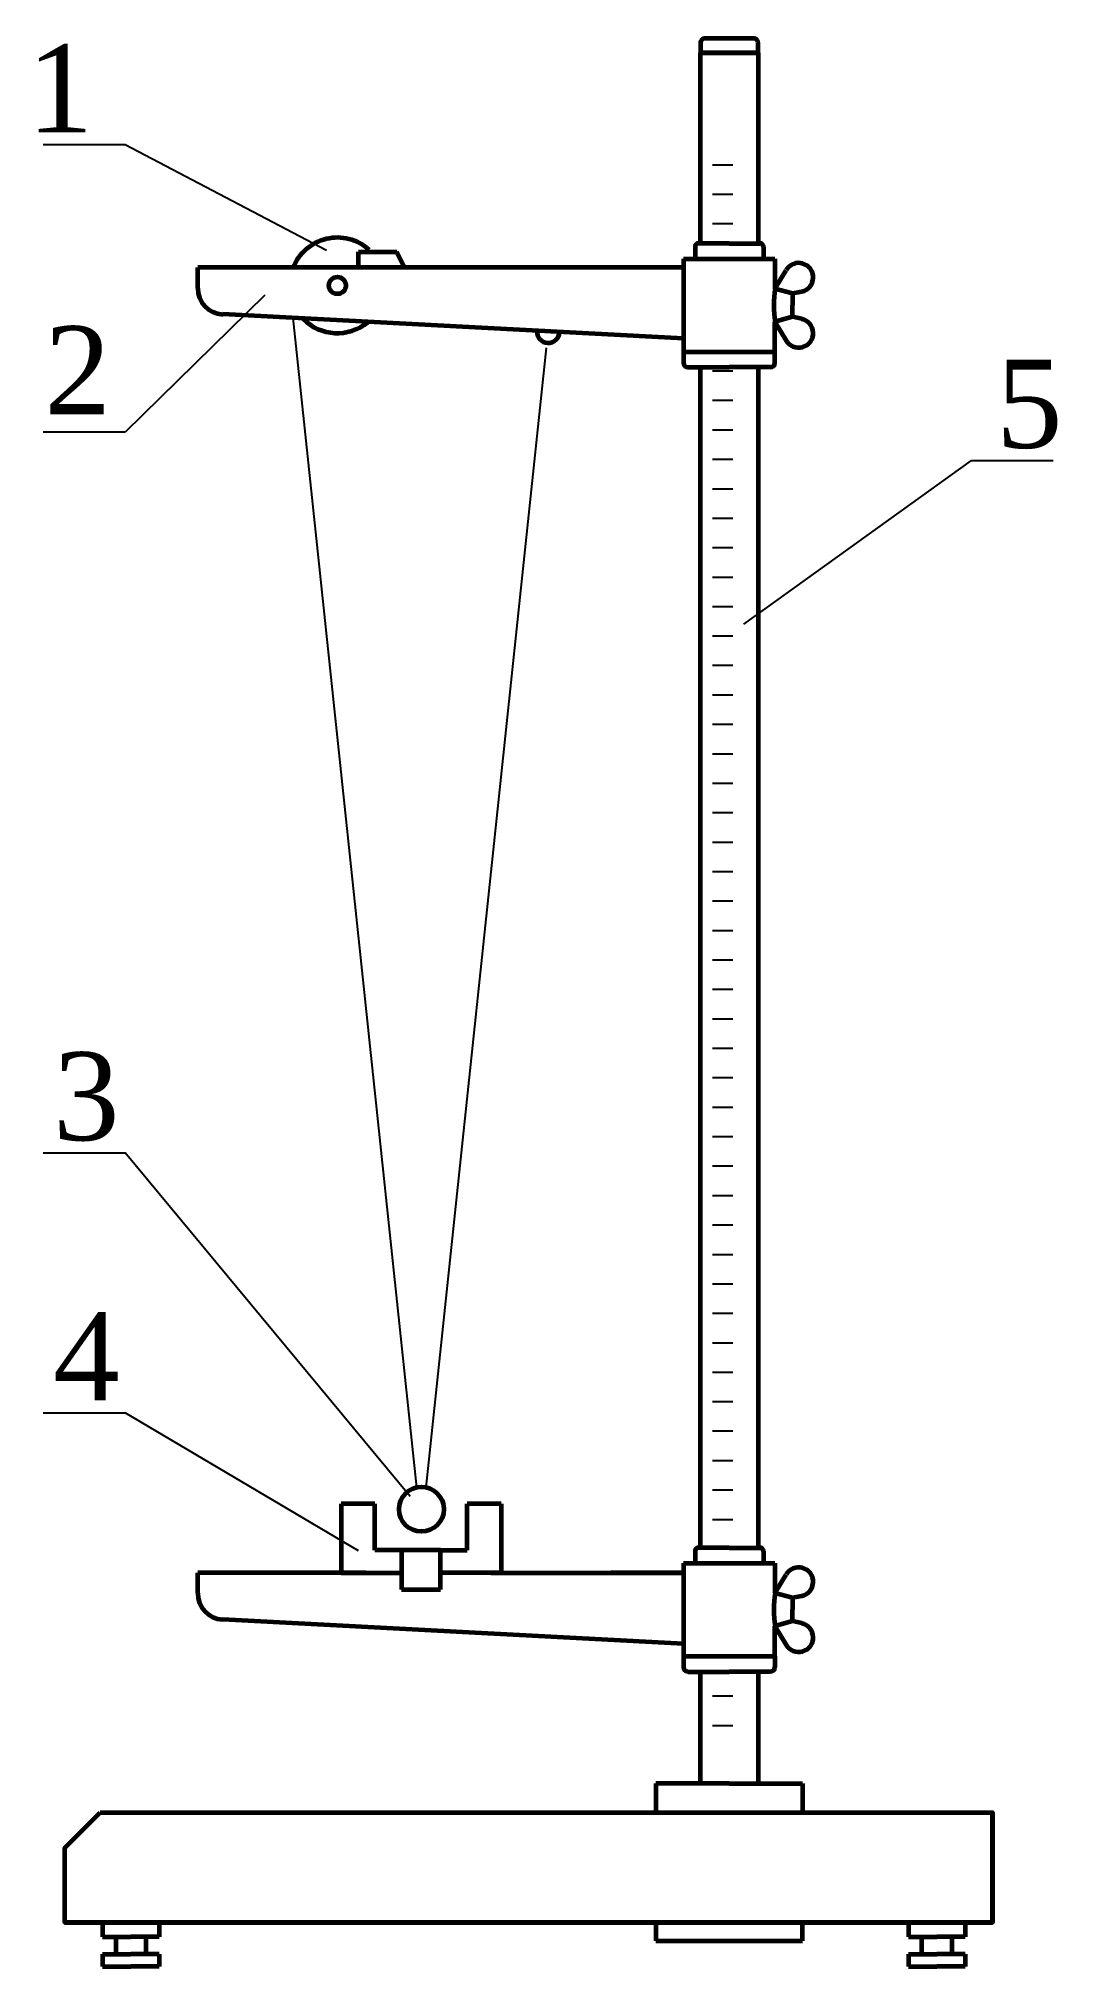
# Paper-space layout 'Чертёж' of a CAD drawing. Header units: millimetres. Extents: x 34 to 92, y 148 to 257.
import ezdxf

# ---------------------------------------------------------------- set-up
doc = ezdxf.new("R2010")
doc.units = ezdxf.units.MM
doc.linetypes.add('GOST2.303 5', pattern=[24, 20, -1.5, 1, -1.5])
for name, color, linetype, lineweight in [('Выноски', 7, 'Continuous', 25), ('Основные', 7, 'Continuous', 60), ('Построения', 170, 'Continuous', 0), ('Текст', 7, 'GOST2.303 5', 35), ('Тонкие', 7, 'Continuous', 25)]:
    doc.layers.add(name, color=color, linetype=linetype, lineweight=lineweight)
doc.layers.get('Построения').off()
doc.styles.add('таймс5', font='times.ttf', dxfattribs={"height": 5})

# ---------------------------------------------------------------- blocks, each defined once
blk = doc.blocks.new('БАРАШЕК')
at = {"layer": 'Основные'}
for p, q in [((0, 1.35), (0.91, 2.89)), ((1.43, 0.96), (0, 1.35)), ((2.2, 1.12), (1.43, 0.96)), ((1.43, 0.96), (1.43, 0)), ((1.43, -0.96), (1.43, 0)), ((1.43, -0.96), (0, -1.35)), ((0, -1.35), (0.91, -2.89)), ((2.2, -1.12), (1.43, -0.96))]:
    blk.add_line(p, q, dxfattribs=at)
for centre, radius, start, end in [((1.95, 2.29), 1.19, 282.4121, 150.0186), ((8.8, 0), 8.9, 171.2657, 188.7343), ((1.95, -2.29), 1.19, 209.9814, 77.5879)]:
    blk.add_arc(centre, radius, start, end, dxfattribs=at)

psp = doc.layouts.new('Чертёж')

# ---------------------------------------------------------------- linework, layer by layer
at = {"layer": 'Выноски'}
for p, q in [((38.6, 251.45), (33.94, 251.45)), ((50.02, 245.46), (38.6, 251.45)), ((46.52, 242.93), (38.6, 235.15)), ((38.6, 235.15), (33.94, 235.15)), ((73.72, 224.26), (86.63, 233.55)), ((86.63, 233.55), (91.28, 233.55)), ((33.94, 194.26), (38.6, 194.26)), ((54.78, 174.75), (38.6, 194.26)), ((33.94, 179.49), (38.6, 179.49)), ((51.83, 171.67), (38.6, 179.49))]:
    psp.add_line(p, q, dxfattribs=at)
at = {"layer": 'Основные'}
for p, q in [((71.25, 245.86), (71.25, 256.68)), ((71.25, 256.68), (74.52, 256.68)), ((74.52, 256.68), (74.52, 245.86)), ((51.84, 244.49), (51.84, 245.39)), ((51.84, 245.39), (54.02, 245.39)), ((54.44, 244.49), (54.02, 245.39)), ((70.94, 245.68), (70.94, 244.98)), ((72.88, 245.86), (71.13, 245.86)), ((72.88, 245.86), (74.64, 245.86)), ((74.83, 245.68), (74.83, 244.98)), ((66.17, 244.49), (42.71, 244.49)), ((42.71, 243.33), (42.71, 244.49)), ((70.29, 244.49), (66.17, 244.49)), ((70.29, 244.98), (70.29, 239.08)), ((70.29, 244.98), (75.48, 244.98)), ((70.29, 244.98), (75.48, 244.98)), ((75.48, 244.98), (75.48, 243.28)), ((70.29, 240.46), (44.13, 241.84)), ((75.48, 239.08), (75.48, 241.41)), ((70.29, 239.71), (75.48, 239.71)), ((70.54, 238.83), (72.88, 238.83)), ((71.25, 171.84), (71.25, 238.83)), ((75.23, 238.83), (72.88, 238.83)), ((74.52, 238.83), (74.52, 171.84)), ((52.77, 174.33), (50.85, 174.33)), ((50.85, 174.33), (50.85, 170.42)), ((52.77, 171.71), (52.77, 174.33)), ((58.01, 171.71), (58.01, 174.33)), ((59.93, 174.33), (58.01, 174.33)), ((59.93, 174.33), (59.93, 170.42)), ((72.88, 171.84), (71.13, 171.84)), ((72.88, 171.84), (74.64, 171.84)), ((54.28, 171.71), (52.77, 171.71)), ((54.28, 171.71), (54.28, 169.48)), ((56.5, 171.71), (54.28, 171.71)), ((56.5, 169.48), (56.5, 171.71)), ((56.5, 171.71), (58.01, 171.71)), ((70.29, 170.96), (70.29, 165.69)), ((70.29, 170.96), (75.48, 170.96)), ((70.94, 171.66), (70.94, 170.96)), ((74.83, 171.66), (74.83, 170.96)), ((75.48, 170.96), (75.48, 169.26)), ((52.26, 170.42), (42.71, 170.42)), ((42.71, 169.27), (42.71, 170.42)), ((50.85, 170.42), (54.28, 170.42)), ((59.93, 170.42), (56.5, 170.42)), ((59.93, 170.42), (56.5, 170.42)), ((59.35, 170.42), (70.29, 170.42)), ((70.29, 170.42), (66.17, 170.42)), ((54.28, 169.48), (56.5, 169.48)), ((70.29, 166.39), (44.13, 167.77)), ((75.48, 165.69), (75.48, 167.39)), ((70.29, 165.69), (75.48, 165.69)), ((70.29, 165.69), (70.29, 165.06)), ((75.48, 165.69), (75.48, 165.06)), ((70.54, 164.81), (72.88, 164.81)), ((71.23, 164.81), (71.23, 158.47)), ((75.23, 164.81), (72.88, 164.81)), ((74.52, 164.81), (74.52, 158.47)), ((72.88, 158.47), (68.72, 158.47)), ((68.72, 158.47), (68.72, 156.81)), ((72.88, 158.47), (77.05, 158.47)), ((77.05, 158.47), (77.05, 156.81)), ((87.83, 150.58), (87.83, 156.81)), ((35.17, 150.58), (87.83, 150.58)), ((37.3, 150.58), (37.3, 149.76)), ((40.52, 150.58), (40.52, 149.76)), ((68.72, 150.58), (68.72, 149.53)), ((77.05, 149.53), (77.05, 150.58)), ((83.05, 150.58), (83.05, 149.76)), ((86.27, 150.58), (86.27, 149.76)), ((37.3, 149.76), (38.91, 149.76)), ((38.06, 149.76), (38.06, 148.78)), ((40.52, 149.76), (38.91, 149.76)), ((39.77, 149.76), (39.77, 148.78)), ((68.72, 149.53), (77.05, 149.53)), ((83.05, 149.76), (84.66, 149.76)), ((83.8, 149.76), (83.8, 148.78)), ((86.27, 149.76), (84.66, 149.76)), ((85.51, 149.76), (85.51, 148.78)), ((37.3, 148.78), (37.3, 148.08)), ((37.3, 148.78), (38.91, 148.78)), ((37.3, 148.08), (38.91, 148.08)), ((40.52, 148.78), (38.91, 148.78)), ((40.52, 148.08), (38.91, 148.08)), ((40.52, 148.78), (40.52, 148.08)), ((83.05, 148.78), (83.05, 148.08)), ((83.05, 148.78), (84.66, 148.78)), ((83.05, 148.08), (84.66, 148.08)), ((86.27, 148.78), (84.66, 148.78)), ((86.27, 148.08), (84.66, 148.08)), ((86.27, 148.78), (86.27, 148.08))]:
    psp.add_line(p, q, dxfattribs=at)
psp.add_lwpolyline([(71.25, 256.68), (74.52, 256.68), (74.52, 257.24, 0.414214), (74.27, 257.49), (71.5, 257.49, 0.414214), (71.25, 257.24)], format="xyb", close=True, dxfattribs=at)
for points in [[(71.25, 256.68), (74.52, 256.68), (74.52, 256.68), (71.25, 256.68)], [(37.17, 156.81), (87.83, 156.81), (87.83, 150.58), (35.17, 150.58), (35.17, 154.81)]]:
    psp.add_lwpolyline(points, close=True, dxfattribs=at)
for centre, radius in [((50.64, 243.48), 0.482), ((55.41, 174.03), 1.27)]:
    psp.add_circle(centre, radius, dxfattribs=at)
for centre, radius, start, end in [((50.64, 243.48), 2.71, 48.387, 158.2578), ((71.13, 245.68), 0.187, 90, 180), ((74.64, 245.68), 0.187, 0, 90), ((44.21, 243.33), 1.5, 180, 266.9908), ((50.64, 243.48), 2.71, 224.2162, 309.7655), ((62.61, 240.86), 0.641, 176.9908, 356.9908), ((70.54, 239.08), 0.25, 180, 270), ((75.23, 239.08), 0.25, 270, 360), ((71.13, 171.66), 0.187, 90, 180), ((74.64, 171.66), 0.187, 0, 90), ((44.21, 169.27), 1.5, 180, 266.9908), ((70.54, 165.06), 0.25, 180, 270), ((75.23, 165.06), 0.25, 270, 0)]:
    psp.add_arc(centre, radius, start, end, dxfattribs=at)
at = {"layer": 'Тонкие'}
for p, q in [((71.93, 250.33), (73.09, 250.33)), ((71.93, 248.66), (73.09, 248.66)), ((71.93, 246.99), (73.09, 246.99)), ((55.15, 175.27), (48.13, 241.63)), ((55.68, 175.27), (62.51, 239.93)), ((71.93, 238.63), (73.09, 238.63)), ((71.93, 236.96), (73.09, 236.96)), ((71.93, 235.29), (73.09, 235.29)), ((71.93, 233.62), (73.09, 233.62)), ((71.93, 231.94), (73.09, 231.94)), ((71.93, 230.27), (73.09, 230.27)), ((71.93, 228.6), (73.09, 228.6)), ((71.93, 226.93), (73.09, 226.93)), ((71.93, 225.26), (73.09, 225.26)), ((71.93, 223.59), (73.09, 223.59)), ((71.93, 221.92), (73.09, 221.92)), ((71.93, 220.25), (73.09, 220.25)), ((71.93, 218.58), (73.09, 218.58)), ((71.93, 216.9), (73.09, 216.9)), ((71.93, 215.23), (73.09, 215.23)), ((71.93, 213.56), (73.09, 213.56)), ((71.93, 211.89), (73.09, 211.89)), ((71.93, 210.22), (73.09, 210.22)), ((71.93, 208.55), (73.09, 208.55)), ((71.93, 206.88), (73.09, 206.88)), ((71.93, 205.21), (73.09, 205.21)), ((71.93, 203.54), (73.09, 203.54)), ((71.93, 201.86), (73.09, 201.86)), ((71.93, 200.19), (73.09, 200.19)), ((71.93, 198.52), (73.09, 198.52)), ((71.93, 196.85), (73.09, 196.85)), ((71.93, 195.18), (73.09, 195.18)), ((71.93, 193.51), (73.09, 193.51)), ((71.93, 191.84), (73.09, 191.84)), ((71.93, 190.17), (73.09, 190.17)), ((71.93, 188.49), (73.09, 188.49)), ((71.93, 186.82), (73.09, 186.82)), ((71.93, 185.15), (73.09, 185.15)), ((71.93, 183.48), (73.09, 183.48)), ((71.93, 181.81), (73.09, 181.81)), ((71.93, 180.14), (73.09, 180.14)), ((71.93, 178.47), (73.09, 178.47)), ((71.93, 176.8), (73.09, 176.8)), ((71.93, 175.13), (73.09, 175.13)), ((71.93, 173.45), (73.09, 173.45)), ((71.93, 163.43), (73.09, 163.43)), ((71.93, 161.76), (73.09, 161.76)), ((71.93, 158.41), (73.09, 158.41)), ((71.93, 156.74), (73.09, 156.74))]:
    psp.add_line(p, q, dxfattribs=at)

# ---------------------------------------------------------------- block references
at = {"layer": 'Построения', "zscale": 0.6903602276946519}
for p, xscale, yscale in [((75.48, 242.35), 0.6903602276946508, 0.6903602276946543), ((75.48, 168.33), 0.6903602276946543, 0.6903602276946685)]:
    psp.add_blockref('БАРАШЕК', p, dxfattribs=dict(at, xscale=xscale, yscale=yscale))

# ---------------------------------------------------------------- texts
at = {"layer": 'Текст', "char_height": 5, "style": 'таймс5'}
for s, insert, width, attachment_point in [('1', (36.79, 257.16), 2.7695, 3), ('2', (37.78, 241.17), 5.5184, 3), ('5', (88.03, 239.26), 2.7695, 1), ('3', (34.5, 199.97), 2.7695, 1), ('4', (34.5, 185.2), 2.7695, 1)]:
    psp.add_mtext(s, dxfattribs=dict(at, insert=insert, width=width, attachment_point=attachment_point))

doc.saveas('drawing.dxf')
